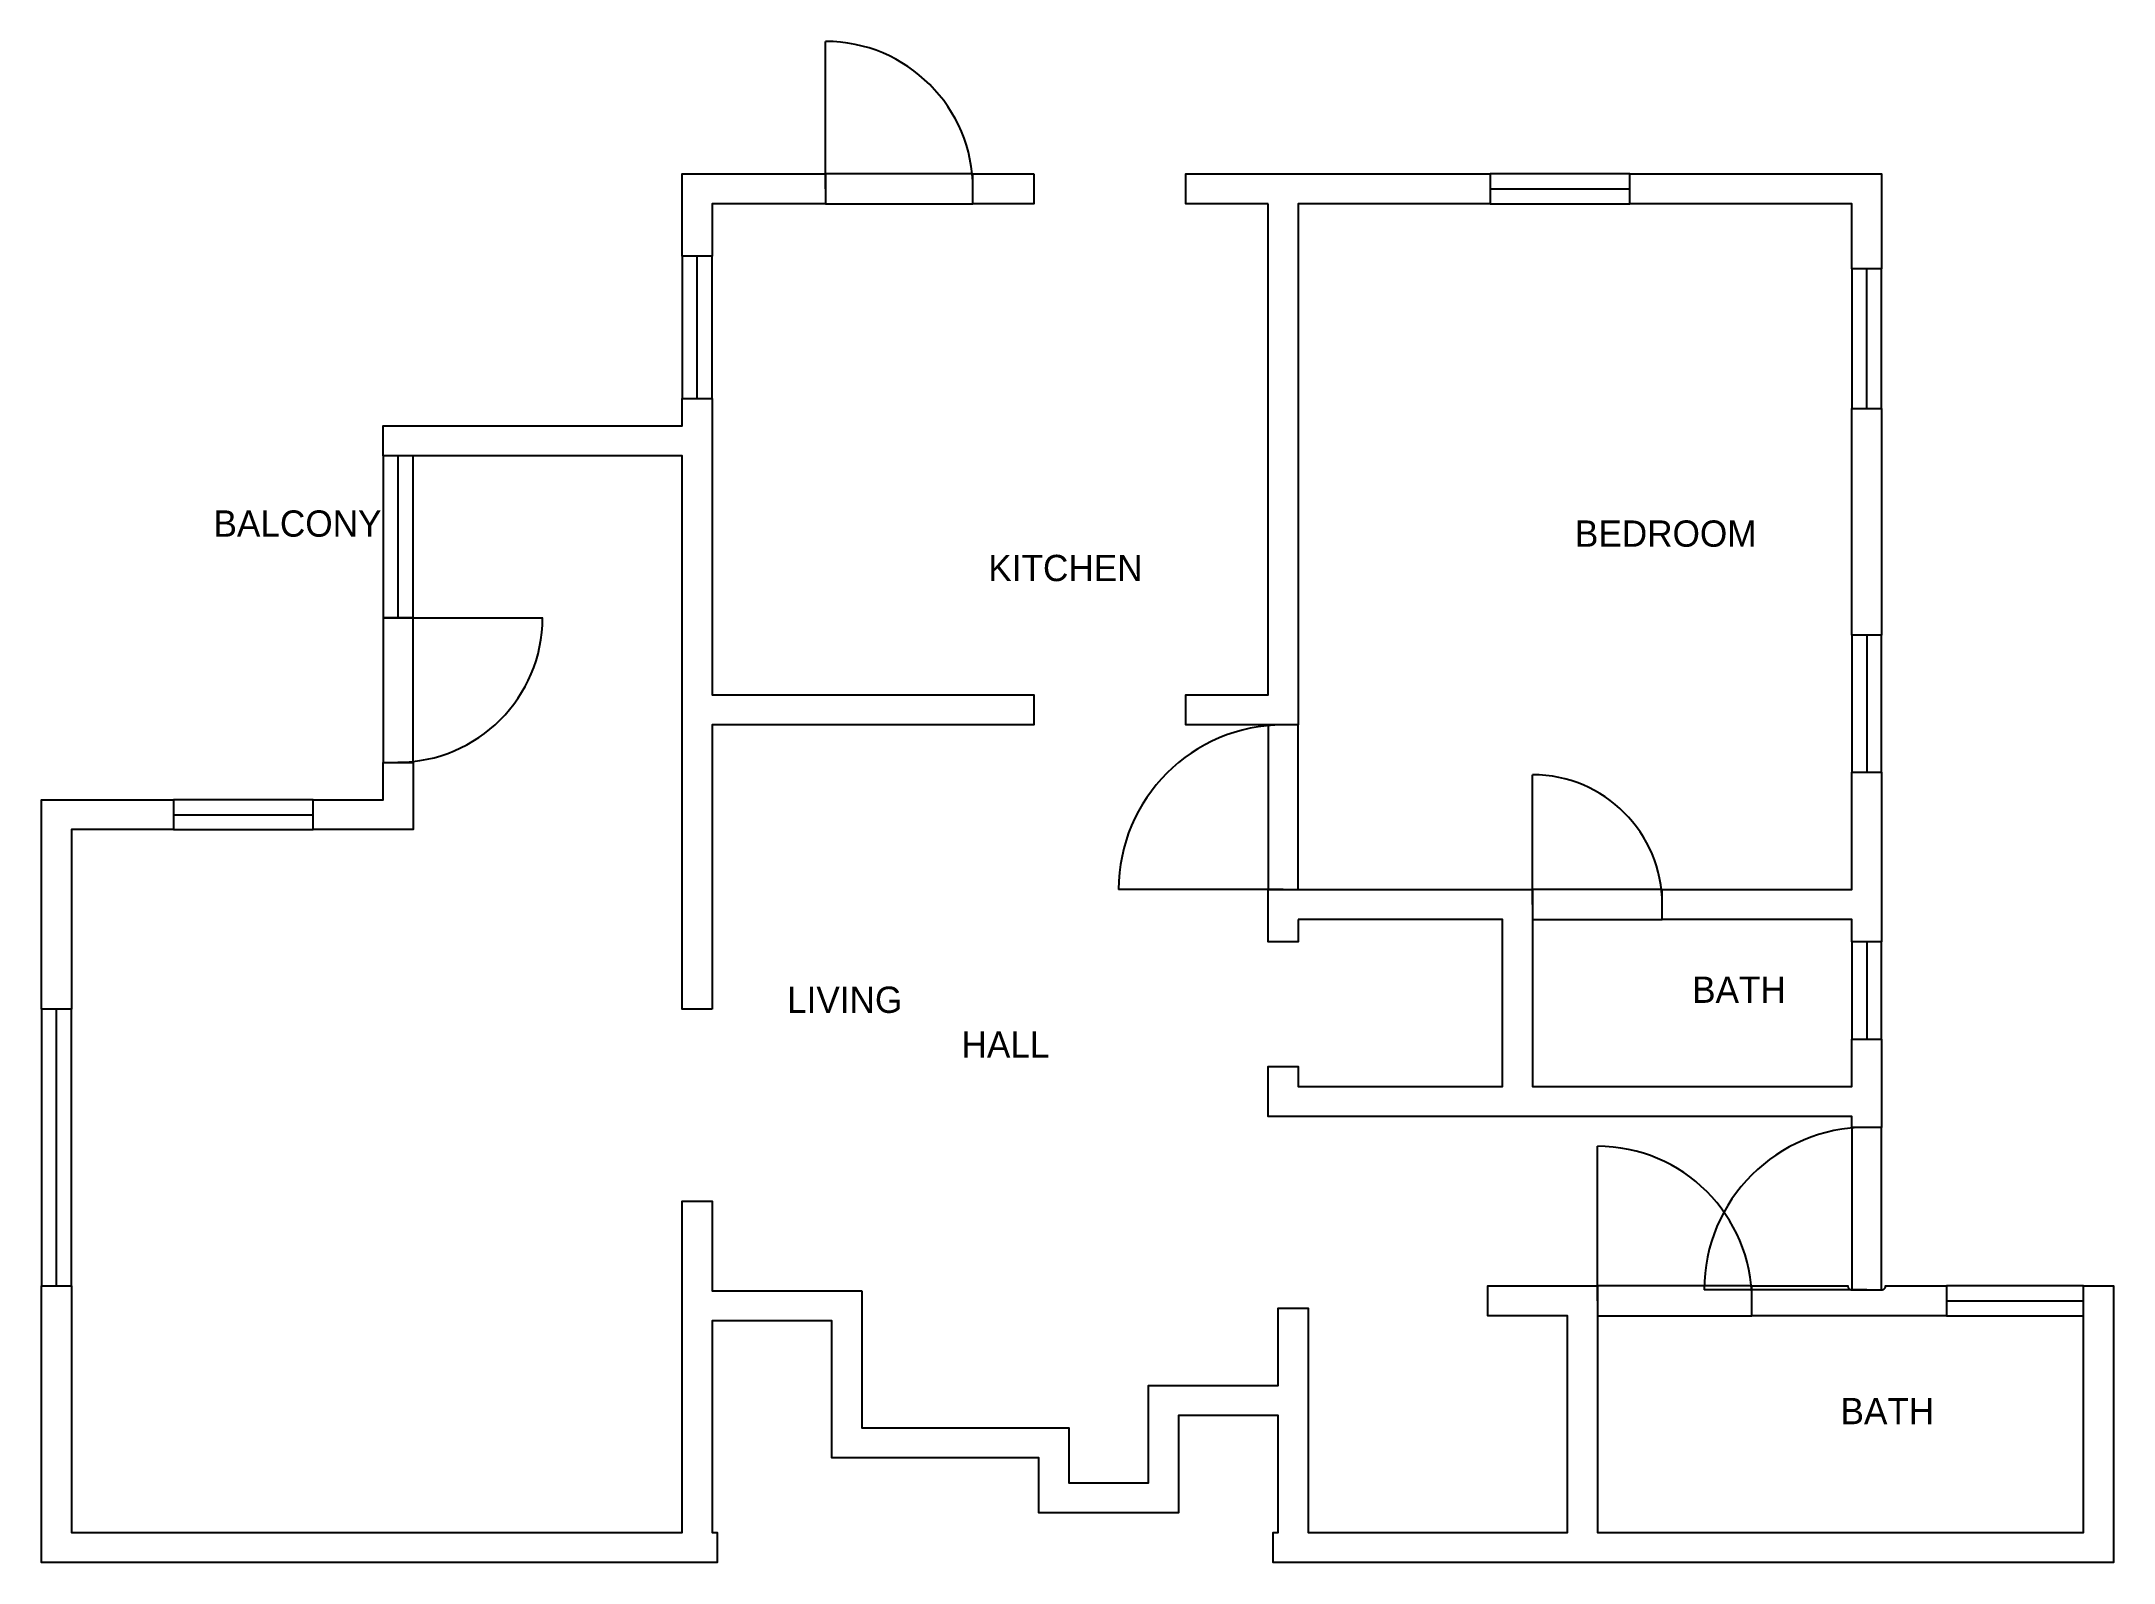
# Model space of a CAD drawing. Header units: millimetres. Extents: x -209 to 17132, y 2650 to 15382.
import ezdxf

# ---------------------------------------------------------------- set-up
doc = ezdxf.new("R2010")
doc.units = ezdxf.units.MM
for name, color, linetype in [('A-ANNO-TEXT', 7, 'Continuous'), ('A-DOOR', 7, 'Continuous'), ('A-GLAZ', 7, 'Continuous'), ('A-WALL', 7, 'Continuous')]:
    doc.layers.add(name, color=color, linetype=linetype)

msp = doc.modelspace()

# ---------------------------------------------------------------- linework, layer by layer
at = {"layer": 'A-DOOR'}
for p, q in [((6352, 14148), (6352, 15382)), ((2775, 10559), (3986, 10559)), ((12270, 8159), (12270, 9244)), ((10183, 8284), (8806, 8284)), ((12812, 4841), (12812, 6135)), ((15066, 4933), (13706, 4933))]:
    msp.add_line(p, q, dxfattribs=at)
for points in [[(6352, 14023), (7587, 14023), (7587, 14273), (6352, 14273)], [(2650, 10559), (2650, 9348), (2901, 9348), (2901, 10559)], [(10308, 8284), (10308, 9661), (10058, 9661), (10058, 8284)], [(12270, 8034), (13355, 8034), (13355, 8284), (12270, 8284)], [(15191, 4933), (15191, 6293), (14941, 6293), (14941, 4933)], [(12812, 4716), (14106, 4716), (14106, 4966), (12812, 4966)]]:
    msp.add_lwpolyline(points, close=True, dxfattribs=at)
for centre, radius, start, end in [((6352, 14148), 1235, 0, 90), ((2775, 10559), 1210, -90, 0), ((10183, 8284), 1377, 90, 180), ((12270, 8159), 1085, 0, 90), ((15066, 4933), 1360, 90, 180), ((12812, 4841), 1294, 0, 90)]:
    msp.add_arc(centre, radius, start, end, dxfattribs=at)
at = {"layer": 'A-GLAZ'}
for p, q in [((11915, 14148), (13084, 14148)), ((5279, 12395), (5279, 13584)), ((15066, 12311), (15066, 13480)), ((2775, 11915), (2775, 10559)), ((15066, 10413), (15066, 9265)), ((897, 8910), (2066, 8910)), ((15066, 7846), (15066, 7032)), ((-83, 4966), (-83, 7283)), ((15734, 4841), (16881, 4841))]:
    msp.add_line(p, q, dxfattribs=at)
for points in [[(11915, 14023), (13084, 14023), (13084, 14273), (11915, 14273)], [(5405, 12395), (5405, 13584), (5154, 13584), (5154, 12395)], [(15191, 12311), (15191, 13480), (14941, 13480), (14941, 12311)], [(2650, 11915), (2650, 10559), (2901, 10559), (2901, 11915)], [(14941, 10413), (14941, 9265), (15191, 9265), (15191, 10413)], [(897, 8785), (2066, 8785), (2066, 9035), (897, 9035)], [(14941, 7846), (14941, 7032), (15191, 7032), (15191, 7846)], [(42, 4966), (42, 7283), (-209, 7283), (-209, 4966)], [(15734, 4716), (16881, 4716), (16881, 4966), (15734, 4966)]]:
    msp.add_lwpolyline(points, close=True, dxfattribs=at)
at = {"layer": 'A-WALL'}
for points in [[(6352, 14273), (6352, 14023), (5405, 14023), (5405, 13584), (5154, 13584), (5154, 14273)], [(8096, 14273), (8096, 14023), (7587, 14023), (7587, 14273)], [(10058, 14023), (9369, 14023), (9369, 14273), (11915, 14273), (11915, 14023), (10308, 14023), (10308, 9661), (9369, 9661), (9369, 9912), (10058, 9912)], [(13084, 14023), (13084, 14273), (15191, 14273), (15191, 13480), (14941, 13480), (14941, 14023)], [(5405, 7283), (5154, 7283), (5154, 11915), (2650, 11915), (2650, 12165), (5154, 12165), (5154, 12395), (5405, 12395), (5405, 9912), (8096, 9912), (8096, 9661), (5405, 9661)], [(15191, 10413), (14941, 10413), (14941, 12311), (15191, 12311)], [(2650, 9348), (2901, 9348), (2901, 8785), (2066, 8785), (2066, 9035), (2650, 9035)], [(14941, 7846), (14941, 8034), (13355, 8034), (13355, 8284), (14941, 8284), (14941, 9265), (15191, 9265), (15191, 7846)], [(897, 9035), (897, 8785), (42, 8785), (42, 7283), (-209, 7283), (-209, 9035)], [(10308, 8034), (10308, 7846), (10058, 7846), (10058, 8284), (12270, 8284), (12270, 6636), (14941, 6636), (14941, 7032), (15191, 7032), (15191, 6293), (14941, 6293), (14941, 6385), (10058, 6385), (10058, 6803), (10308, 6803), (10308, 6636), (12019, 6636), (12019, 8034)], [(6657, 4925), (6657, 3777), (8389, 3777), (8389, 3318), (9056, 3318), (9056, 4132), (10141, 4132), (10141, 4779), (10392, 4779), (10392, 2901), (12562, 2901), (12562, 4716), (11894, 4716), (11894, 4966), (12812, 4966), (12812, 2901), (16881, 2901), (16881, 4966), (17132, 4966), (17132, 2650), (10100, 2650), (10100, 2901), (10141, 2901), (10141, 3881), (9307, 3881), (9307, 3067), (8138, 3067), (8138, 3527), (6406, 3527), (6406, 4674), (5405, 4674), (5405, 2901), (5446, 2901), (5446, 2650), (-209, 2650), (-209, 4966), (42, 4966), (42, 2901), (5154, 2901), (5154, 5676), (5405, 5676), (5405, 4925)], [(14106, 4716), (14106, 4966), (14908, 4966), (14908, 4963), (14908, 4960), (14909, 4957), (14910, 4954), (14912, 4951), (14913, 4948), (14915, 4945), (14917, 4943), (14920, 4941), (14922, 4939), (14925, 4937), (14928, 4936), (14931, 4935), (14934, 4934), (14937, 4933), (14941, 4933), (15191, 4933), (15194, 4933), (15198, 4934), (15201, 4935), (15204, 4936), (15207, 4937), (15209, 4939), (15212, 4941), (15214, 4943), (15217, 4945), (15219, 4948), (15220, 4951), (15222, 4954), (15223, 4957), (15224, 4960), (15224, 4963), (15224, 4966), (15734, 4966), (15734, 4716)]]:
    msp.add_lwpolyline(points, close=True, dxfattribs=at)

# ---------------------------------------------------------------- texts
at = {"layer": 'A-ANNO-TEXT'}
for s, p in [('BALCONY', (1231, 11237)), ('BEDROOM', (12624, 11153)), ('KITCHEN', (7715, 10865)), ('LIVING', (6031, 7251)), ('BATH', (13605, 7335)), ('HALL', (7491, 6876)), ('BATH', (14847, 3808))]:
    msp.add_text(s, height=220, dxfattribs=at).set_placement(p)

doc.saveas('drawing.dxf')
